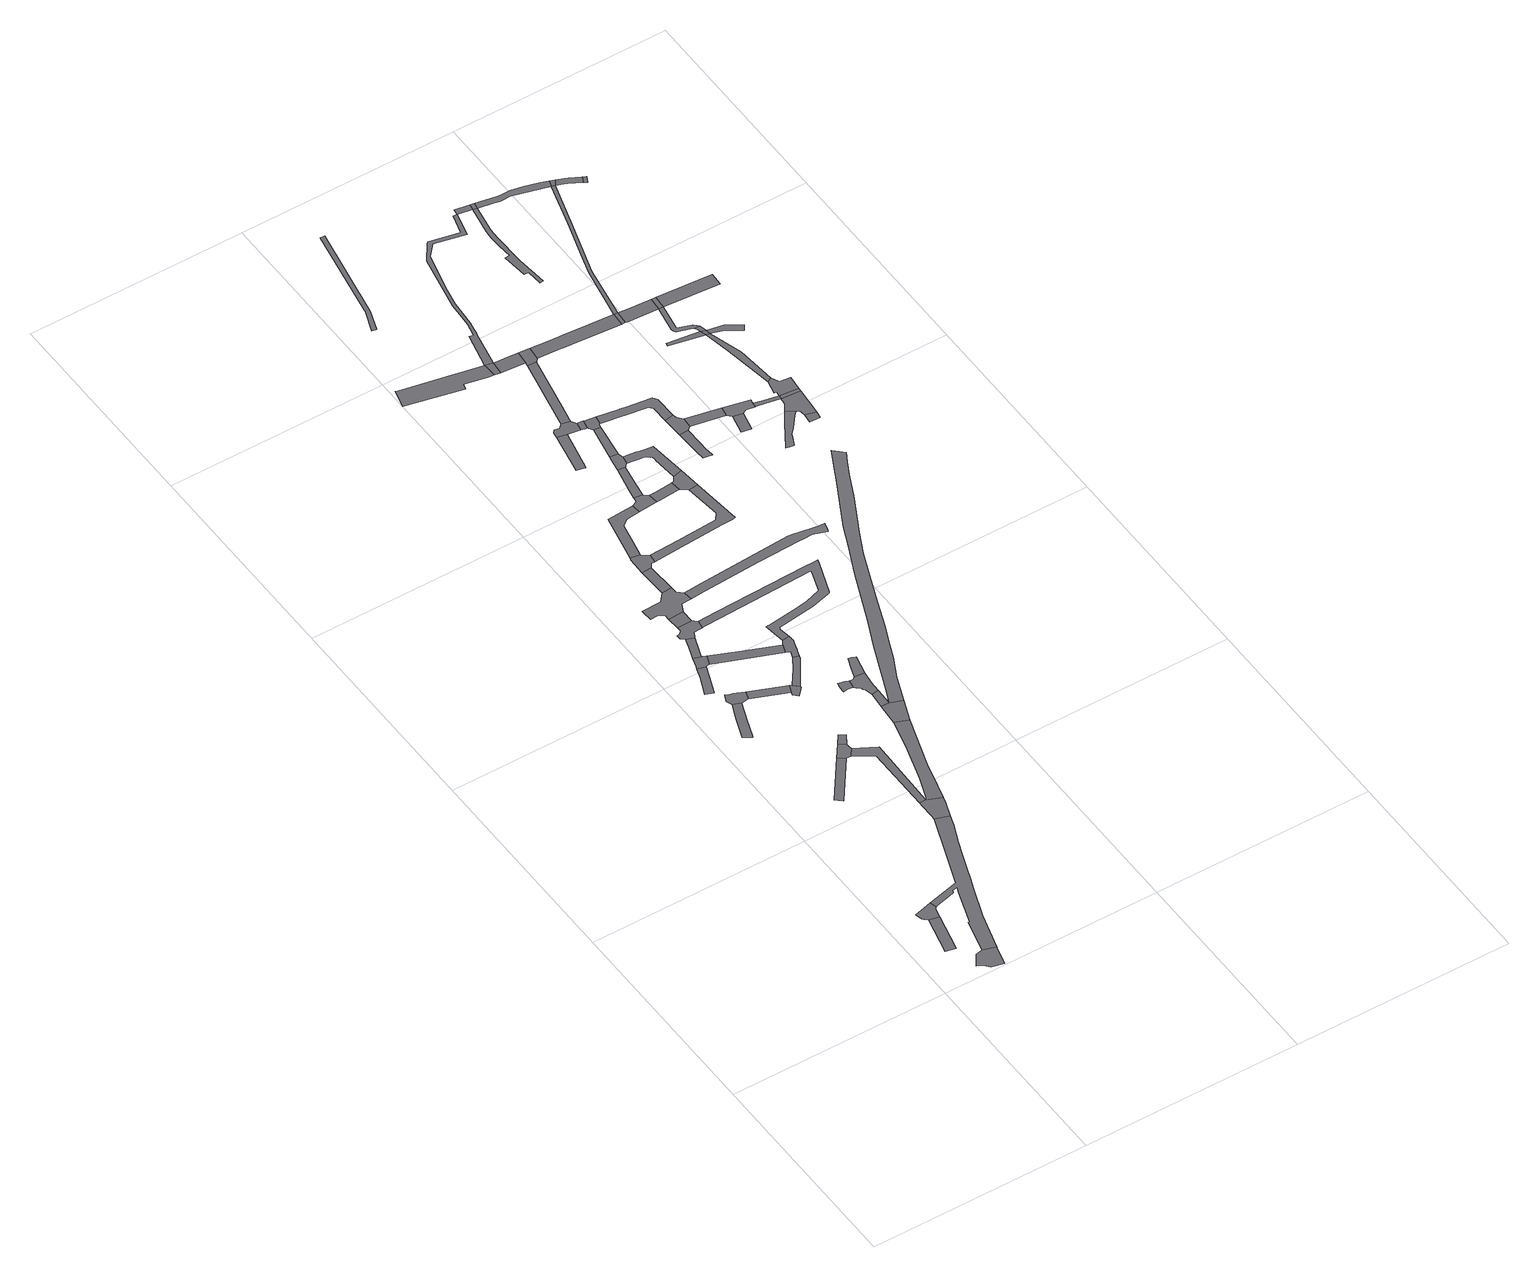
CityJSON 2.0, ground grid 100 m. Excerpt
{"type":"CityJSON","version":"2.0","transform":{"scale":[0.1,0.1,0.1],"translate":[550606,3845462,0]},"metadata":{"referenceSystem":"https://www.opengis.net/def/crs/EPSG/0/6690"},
"CityObjects":{
"road1":{"type":"Road","attributes":{"RoadStructureAttribute.sectionType":"1"},"geometry":[{"type":"MultiSurface","lod":"1","boundaries":[[[0,1,2,3]]]}]},
"road2":{"type":"Road","geometry":[{"type":"MultiSurface","lod":"1","boundaries":[[[4,5,6,7,8,9,10,11,12]]]}]},
"road3":{"type":"Road","geometry":[{"type":"MultiSurface","lod":"1","boundaries":[[[13,14,15,16,0,3,17,18]]]}]},
"road4":{"type":"Road","geometry":[{"type":"MultiSurface","lod":"1","boundaries":[[[19,20,21,22,23,13,18,24,25,26,27,28,29,30,4,12,31,32,33,34,35,36,37,38]]]}]},
"road5":{"type":"Road","attributes":{"RoadStructureAttribute.sectionType":"1"},"geometry":[{"type":"MultiSurface","lod":"1","boundaries":[[[39,40,41,42,43,44]]]}]},
"road6":{"type":"Road","geometry":[{"type":"MultiSurface","lod":"1","boundaries":[[[45,46,47,48,49,50,51,52,53,54,55,56]]]}]},
"road7":{"type":"Road","attributes":{"RoadStructureAttribute.sectionType":"1"},"geometry":[{"type":"MultiSurface","lod":"1","boundaries":[[[57,58,59,60,61,62]]]}]},
"road8":{"type":"Road","geometry":[{"type":"MultiSurface","lod":"1","boundaries":[[[63,64,65,66,67,68,69,45,56,70,71,72]]]}]},
"road9":{"type":"Road","attributes":{"RoadStructureAttribute.sectionType":"1"},"geometry":[{"type":"MultiSurface","lod":"1","boundaries":[[[73,39,44,74,75,76,77,78,79,80]]]}]},
"road10":{"type":"Road","geometry":[{"type":"MultiSurface","lod":"1","boundaries":[[[81,82,83,19,38,84,85,86]]]}]},
"road11":{"type":"Road","attributes":{"RoadStructureAttribute.sectionType":"1"},"geometry":[{"type":"MultiSurface","lod":"1","boundaries":[[[87,88,77,76,89,90,81,86]]]}]},
"road12":{"type":"Road","geometry":[{"type":"MultiSurface","lod":"1","boundaries":[[[91,92,57,62,93,94,95,96,97,98]]]}]},
"road13":{"type":"Road","geometry":[{"type":"MultiSurface","lod":"1","boundaries":[[[99,100,101,73,80]]]}]},
"road14":{"type":"Road","attributes":{"RoadStructureAttribute.sectionType":"1"},"geometry":[{"type":"MultiSurface","lod":"1","boundaries":[[[102,103,104,91,98,105,106,107,108]]]}]},
"road15":{"type":"Road","attributes":{"RoadStructureAttribute.sectionType":"1"},"geometry":[{"type":"MultiSurface","lod":"1","boundaries":[[[72,71,109,110,111]]]}]},
"road16":{"type":"Road","geometry":[{"type":"MultiSurface","lod":"1","boundaries":[[[112,113,114,115,116,117,118,119,120,102,108,121,122,123,124,125,126]]]}]},
"road17":{"type":"Road","geometry":[{"type":"MultiSurface","lod":"1","boundaries":[[[111,110,127,128,129,130,131,132]]]}]},
"road18":{"type":"Road","attributes":{"RoadStructureAttribute.sectionType":"1"},"geometry":[{"type":"MultiSurface","lod":"1","boundaries":[[[133,134,114,113]]]}]},
"road19":{"type":"Road","attributes":{"RoadStructureAttribute.sectionType":"1"},"geometry":[{"type":"MultiSurface","lod":"1","boundaries":[[[135,136,137,138,86,85,139,140,141,142]]]}]},
"road20":{"type":"Road","attributes":{"RoadStructureAttribute.sectionType":"1"},"geometry":[{"type":"MultiSurface","lod":"1","boundaries":[[[143,95,94,144,145,146]]]}]},
"road21":{"type":"Road","geometry":[{"type":"MultiSurface","lod":"1","boundaries":[[[147,148,149,150,151,152,153,154,155,156,157,134,133,158,159,160,161,162]]]}]},
"road22":{"type":"Road","attributes":{"RoadStructureAttribute.sectionType":"1"},"geometry":[{"type":"MultiSurface","lod":"1","boundaries":[[[163,164,132,131,165,166]]]}]},
"road23":{"type":"Road","attributes":{"RoadStructureAttribute.sectionType":"1"},"geometry":[{"type":"MultiSurface","lod":"1","boundaries":[[[167,168,149,148]]]}]},
"road24":{"type":"Road","geometry":[{"type":"MultiSurface","lod":"1","boundaries":[[[169,170,171,172,173,174,175,176,177]]]}]},
"road25":{"type":"Road","geometry":[{"type":"MultiSurface","lod":"1","boundaries":[[[178,179,168,167,180,181,182,183,184]]]}]},
"road26":{"type":"Road","geometry":[{"type":"MultiSurface","lod":"1","boundaries":[[[185,186,187,188,189,190,191,192,193,194,195,196,146,145,197,198,163,166]]]}]},
"road27":{"type":"Road","geometry":[{"type":"MultiSurface","lod":"1","boundaries":[[[199,135,142,200,201]]]}]},
"road28":{"type":"Road","attributes":{"RoadStructureAttribute.sectionType":"1"},"geometry":[{"type":"MultiSurface","lod":"1","boundaries":[[[202,203,199,201]]]}]},
"road29":{"type":"Road","geometry":[{"type":"MultiSurface","lod":"1","boundaries":[[[204,205,206,177,176,207,208,209,210,203,202,211,212]]]}]},
"road30":{"type":"Road","attributes":{"RoadStructureAttribute.sectionType":"1"},"geometry":[{"type":"MultiSurface","lod":"1","boundaries":[[[213,214,215,216,217,218,219,220,204,212]]]}]},
"road31":{"type":"Road","attributes":{"RoadStructureAttribute.sectionType":"1"},"geometry":[{"type":"MultiSurface","lod":"1","boundaries":[[[221,222,223,178,184,224,225,226,227]]]}]},
"road32":{"type":"Road","attributes":{"RoadStructureAttribute.sectionType":"1"},"geometry":[{"type":"MultiSurface","lod":"1","boundaries":[[[228,229,230,231,232,233,234,235,236,237,238,239,126,125,240,241,242,243,244,245,246,247,248,249,250,251,252,253,195,194]]]}]},
"road33":{"type":"Road","attributes":{"RoadStructureAttribute.sectionType":"1"},"geometry":[{"type":"MultiSurface","lod":"1","boundaries":[[[254,255,256,257,258,259,260,261,262,263,264,265,266]]]}]},
"road34":{"type":"Road","geometry":[{"type":"MultiSurface","lod":"1","boundaries":[[[267,268,269,221,227,270,271,272]]]}]},
"road35":{"type":"Road","attributes":{"RoadStructureAttribute.sectionType":"1"},"geometry":[{"type":"MultiSurface","lod":"1","boundaries":[[[273,274,275,276,277,278,279,280,281,282,283,284,285,183,182]]]}]},
"road36":{"type":"Road","geometry":[{"type":"MultiSurface","lod":"1","boundaries":[[[286,287,288,289,290,291]]]}]},
"road37":{"type":"Road","attributes":{"RoadStructureAttribute.sectionType":"1"},"geometry":[{"type":"MultiSurface","lod":"1","boundaries":[[[292,293,294,295,296,297,298,299,300,301,302,303,304,305,306,162,161]]]}]},
"road38":{"type":"Road","attributes":{"RoadStructureAttribute.sectionType":"1"},"geometry":[{"type":"MultiSurface","lod":"1","boundaries":[[[307,308,267,272,309,310]]]}]},
"road39":{"type":"Road","attributes":{"RoadStructureAttribute.sectionType":"1"},"geometry":[{"type":"MultiSurface","lod":"1","boundaries":[[[311,312,271,270,313,314]]]}]},
"road40":{"type":"Road","geometry":[{"type":"MultiSurface","lod":"1","boundaries":[[[315,316,307,310,317,318,319,320,321,322]]]}]},
"road41":{"type":"Road","geometry":[{"type":"MultiSurface","lod":"1","boundaries":[[[323,324,325,326,286,291,327,328,329]]]}]},
"road42":{"type":"Road","attributes":{"RoadStructureAttribute.sectionType":"1"},"geometry":[{"type":"MultiSurface","lod":"1","boundaries":[[[330,315,322,331]]]}]},
"road43":{"type":"Road","attributes":{"RoadStructureAttribute.sectionType":"1"},"geometry":[{"type":"MultiSurface","lod":"1","boundaries":[[[328,327,332,333,334]]]}]},
"road44":{"type":"Road","attributes":{"RoadStructureAttribute.sectionType":"1"},"geometry":[{"type":"MultiSurface","lod":"1","boundaries":[[[335,336,337,338,339,340,341]]]}]},
"road45":{"type":"Road","attributes":{"RoadStructureAttribute.sectionType":"1"},"geometry":[{"type":"MultiSurface","lod":"1","boundaries":[[[342,343,344,345,346,347,348,320,319,349,350,351,352,353,354,355,356,357,358,359,360]]]}]},
"road46":{"type":"Road","geometry":[{"type":"MultiSurface","lod":"1","boundaries":[[[266,265,361,362,363]]]}]},
"road47":{"type":"Road","geometry":[{"type":"MultiSurface","lod":"1","boundaries":[[[360,359,364,311,314,280,279]]]}]},
"road48":{"type":"Road","geometry":[{"type":"MultiSurface","lod":"1","boundaries":[[[365,366,367,368,334,333,369,330,331,370,371,372,373]]]}]},
"road49":{"type":"Road","attributes":{"RoadStructureAttribute.sectionType":"1"},"geometry":[{"type":"MultiSurface","lod":"1","boundaries":[[[374,375,376,323,329,377,378,379]]]}]},
"road50":{"type":"Road","attributes":{"RoadStructureAttribute.sectionType":"1"},"geometry":[{"type":"MultiSurface","lod":"1","boundaries":[[[380,381,382,383,384,385,386,387,388,201,200,389,390,391,392,393,394,395,396,397,398,399,400]]]}]},
"road51":{"type":"Road","attributes":{"RoadStructureAttribute.sectionType":"1"},"geometry":[{"type":"MultiSurface","lod":"1","boundaries":[[[401,402,403,363,362,404,405]]]}]},
"road52":{"type":"Road","geometry":[{"type":"MultiSurface","lod":"1","boundaries":[[[405,404,406,407,374,379,408,409,410]]]}]},
"road53":{"type":"Road","attributes":{"RoadStructureAttribute.sectionType":"1"},"geometry":[{"type":"MultiSurface","lod":"1","boundaries":[[[411,412,413,414,415,416,373,372,417,418,419,420,421,422,423]]]}]},
"road54":{"type":"Road","geometry":[{"type":"MultiSurface","lod":"1","boundaries":[[[424,425,426,427,428,429,430,431,432,433,434]]]}]},
"road55":{"type":"Road","geometry":[{"type":"MultiSurface","lod":"1","boundaries":[[[435,423,422,434,433,436,437]]]}]},
"road56":{"type":"Road","attributes":{"RoadStructureAttribute.sectionType":"1"},"geometry":[{"type":"MultiSurface","lod":"1","boundaries":[[[438,439,440,441,442,443,444,445,446,447,448,449,266,363,450,451,452,453,454,455,456,457,458,459]]]}]},
"road57":{"type":"Road","attributes":{"RoadStructureAttribute.sectionType":"1"},"geometry":[{"type":"MultiSurface","lod":"1","boundaries":[[[437,436,460,461]]]}]},
"road58":{"type":"Road","attributes":{"RoadStructureAttribute.sectionType":"1"},"geometry":[{"type":"MultiSurface","lod":"1","boundaries":[[[462,463,464,410,409,465,466,467,468,469]]]}]},
"road59":{"type":"Road","geometry":[{"type":"MultiSurface","lod":"1","boundaries":[[[470,471,472,473,474]]]}]},
"road60":{"type":"Road","geometry":[{"type":"MultiSurface","lod":"1","boundaries":[[[475,461,460,470,474,476,477,478]]]}]},
"road61":{"type":"Road","attributes":{"RoadStructureAttribute.sectionType":"1"},"geometry":[{"type":"MultiSurface","lod":"1","boundaries":[[[479,480,481,482,483,484,485,486,487,488,489,490]]]}]},
"road62":{"type":"Road","geometry":[{"type":"MultiSurface","lod":"1","boundaries":[[[469,468,491,492]]]}]},
"road63":{"type":"Road","attributes":{"RoadStructureAttribute.sectionType":"1"},"geometry":[{"type":"MultiSurface","lod":"1","boundaries":[[[493,494,495,496,497,498,499,500,501,502,503,504,505,506,507,508,509]]]}]},
"road64":{"type":"Road","attributes":{"RoadStructureAttribute.sectionType":"1"},"geometry":[{"type":"MultiSurface","lod":"1","boundaries":[[[510,511,512,478,477,513,514,515,516,517]]]}]},
"road65":{"type":"Road","attributes":{"RoadStructureAttribute.sectionType":"1"},"geometry":[{"type":"MultiSurface","lod":"1","boundaries":[[[518,459,493,519]]]}]},
"road66":{"type":"Road","attributes":{"RoadStructureAttribute.sectionType":"1"},"geometry":[{"type":"MultiSurface","lod":"1","boundaries":[[[520,521,522,523,524]]]}]},
"road67":{"type":"Road","geometry":[{"type":"MultiSurface","lod":"1","boundaries":[[[516,525,479,490,526,527,520,524,528]]]}]},
"road68":{"type":"Road","attributes":{"RoadStructureAttribute.sectionType":"1"},"geometry":[{"type":"MultiSurface","lod":"1","boundaries":[[[529,530,492,491,531,532,533,534]]]}]},
"road69":{"type":"Road","geometry":[{"type":"MultiSurface","lod":"1","boundaries":[[[535,536,537,538]]]}]},
"road70":{"type":"Road","geometry":[{"type":"MultiSurface","lod":"1","boundaries":[[[519,493,509,539]]]}]},
"road71":{"type":"Road","geometry":[{"type":"MultiSurface","lod":"1","boundaries":[[[517,516,528,540]]]}]},
"road72":{"type":"Road","geometry":[{"type":"MultiSurface","lod":"1","boundaries":[[[541,542,543,544,545,546,517,540,547,548]]]}]},
"road73":{"type":"Road","attributes":{"RoadStructureAttribute.sectionType":"1"},"geometry":[{"type":"MultiSurface","lod":"1","boundaries":[[[537,549,550,544,543,551,552]]]}]},
"road74":{"type":"Road","attributes":{"RoadStructureAttribute.sectionType":"1"},"geometry":[{"type":"MultiSurface","lod":"1","boundaries":[[[532,553,554,555,556,557,558,559,560,561,562,563,564]]]}]},
"road75":{"type":"Road","geometry":[{"type":"MultiSurface","lod":"1","boundaries":[[[538,537,552,565]]]}]},
"road76":{"type":"Road","attributes":{"RoadStructureAttribute.sectionType":"1"},"geometry":[{"type":"MultiSurface","lod":"1","boundaries":[[[558,557,566,538,565]]]}]},
"road77":{"type":"Road","geometry":[{"type":"MultiSurface","lod":"1","boundaries":[[[534,533,532,564,567]]]}]},
"road78":{"type":"Road","attributes":{"RoadStructureAttribute.sectionType":"1"},"geometry":[{"type":"MultiSurface","lod":"1","boundaries":[[[568,569,570,571,572,469,492,573,574,575,576]]]}]},
"road79":{"type":"Road","attributes":{"RoadStructureAttribute.sectionType":"1"},"geometry":[{"type":"MultiSurface","lod":"1","boundaries":[[[577,578,565,552,579,580,581]]]}]},
"road80":{"type":"Road","attributes":{"RoadStructureAttribute.sectionType":"1"},"geometry":[{"type":"MultiSurface","lod":"1","boundaries":[[[582,583,584,585,586,539,509,587,588,589,590,591,568,592]]]}]},
"road81":{"type":"Road","attributes":{"RoadStructureAttribute.sectionType":"1"},"geometry":[{"type":"MultiSurface","lod":"1","boundaries":[[[567,564,593,594]]]}]},
"road82":{"type":"Road","geometry":[{"type":"MultiSurface","lod":"1","boundaries":[[[592,568,576,595]]]}]},
"road83":{"type":"Road","attributes":{"RoadStructureAttribute.sectionType":"1"},"geometry":[{"type":"MultiSurface","lod":"1","boundaries":[[[596,597,595,576,598,599,600,601]]]}]},
"road84":{"type":"Road","geometry":[{"type":"MultiSurface","lod":"1","boundaries":[[[601,600,602,603]]]}]}
},
"vertices":[
[171,371,0],[128,191,0],[173,180,0],[215,361,0],
[254,118,0],[220,109,0],[185,57,0],[209,44,0],[219,36,0],[233,20,0],[287,7,0],[306,83,0],[311,101,0],
[226,445,0],[142,422,0],[150,391,0],[158,383,0],[226,405,0],[234,414,0],
[495,820,0],[427,632,0],[371,481,0],[330,471,0],[242,449,0],[243,417,0],[333,441,0],[337,453,0],[362,457,0],[351,429,0],[299,272,0],[292,273,0],[359,271,0],[410,411,0],[432,471,0],[452,526,0],[476,589,0],[503,662,0],[539,750,0],[556,798,0],
[359,1310,0],[223,1124,0],[238,1112,0],[253,1099,0],[254,1100,0],[389,1288,0],
[179,1781,0],[157,1731,0],[144,1696,0],[111,1608,0],[128,1597,0],[146,1586,0],[148,1590,0],[181,1682,0],[185,1691,0],[200,1731,0],[214,1766,0],[215,1766,0],
[171,2021,0],[155,1974,0],[119,1887,0],[154,1873,0],[188,1960,0],[207,2010,0],
[215,1828,0],[202,1833,0],[201,1833,0],[182,1841,0],[168,1808,0],[177,1786,0],[179,1782,0],[247,1772,0],[248,1773,0],[262,1809,0],
[403,1370,0],[391,1288,0],[393,1288,0],[409,1286,0],[434,1321,0],[433,1342,0],[433,1347,0],[433,1348,0],
[495,924,0],[495,905,0],[496,842,0],[580,867,0],[588,898,0],[523,925,0],
[530,1216,0],[532,1267,0],[487,1237,0],[494,1232,0],
[189,2077,0],[175,2032,0],[208,2010,0],[224,2014,0],[242,2058,0],[228,2064,0],[227,2064,0],[221,2066,0],
[460,1394,0],[446,1403,0],[433,1411,0],
[223,2180,0],[213,2149,0],[212,2146,0],[247,2137,0],[247,2139,0],[252,2152,0],[258,2166,0],
[408,1708,0],[408,1707,0],[422,1743,0],
[306,2246,0],[300,2251,0],[231,2249,0],[232,2229,0],[227,2223,0],[223,2220,0],[220,2216,0],[206,2215,0],[207,2194,0],[262,2173,0],[268,2187,0],[271,2194,0],[307,2196,0],[312,2197,0],[318,2234,0],
[405,1693,0],[424,1675,0],[455,1708,0],[457,1712,0],[456,1716,0],[434,1738,0],
[298,2310,0],[229,2308,0],
[653,1348,0],[622,1213,0],[569,1037,0],[530,932,0],[605,963,0],[636,1083,0],[709,1311,0],[714,1325,0],
[363,2008,0],[356,1962,0],[509,1903,0],[524,1943,0],
[333,2417,0],[332,2444,0],[287,2442,0],[255,2404,0],[251,2404,0],[249,2404,0],[165,2401,0],[166,2388,0],[168,2346,0],[206,2348,0],[229,2334,0],[310,2334,0],[317,2347,0],[318,2350,0],[363,2352,0],[360,2395,0],
[520,1864,0],[487,1810,0],[542,1845,0],[546,1856,0],
[326,2580,0],[281,2577,0],
[618,1639,0],[588,1647,0],[585,1627,0],[582,1607,0],[581,1595,0],[606,1600,0],[618,1597,0],[626,1595,0],[634,1634,0],
[288,2673,0],[285,2662,0],[341,2600,0],[356,2601,0],[357,2601,0],[361,2640,0],[330,2665,0],
[555,1884,0],[557,1890,0],[561,1904,0],[565,1915,0],[569,1927,0],[574,1943,0],[573,1950,0],[573,1955,0],[572,1956,0],[571,1967,0],[538,1963,0],[532,1953,0],[524,1897,0],[531,1894,0],
[661,1449,0],[753,1425,0],[697,1446,0],
[699,1526,0],[667,1521,0],
[663,1641,0],[655,1633,0],[645,1631,0],[635,1587,0],[649,1576,0],[655,1565,0],[661,1556,0],[701,1579,0],[708,1636,0],
[729,1729,0],[716,1733,0],[713,1734,0],[707,1736,0],[699,1738,0],[697,1736,0],[679,1687,0],[666,1651,0],
[453,2903,0],[333,2895,0],[300,2732,0],[345,2737,0],[364,2832,0],[393,2855,0],[457,2861,0],
[563,2019,0],[567,2028,0],[637,2038,0],[744,2053,0],[829,2077,0],[836,2079,0],[837,2083,0],[890,2234,0],[897,2254,0],[880,2253,0],[838,2252,0],[407,2237,0],[329,2198,0],[399,2201,0],[500,2206,0],[840,2218,0],[840,2215,0],[841,2213,0],[841,2211,0],[808,2113,0],[736,2089,0],[666,2078,0],[543,2063,0],[536,2062,0],[524,2061,0],[528,2031,0],
[281,3889,0],[274,3890,0],[34,3939,0],[21,3942,0],[2,3858,0],[53,3847,0],[255,3801,0],[261,3800,0],[265,3818,0],[267,3826,0],[367,3804,0],[397,3801,0],[394,3866,0],
[482,2938,0],[480,2926,0],[478,2914,0],[544,2868,0],[540,2914,0],[520,2931,0],
[490,2609,0],[687,2622,0],[722,2624,0],[741,2625,0],[755,2627,0],[750,2673,0],[730,2858,0],[688,2853,0],[705,2689,0],[705,2686,0],[684,2658,0],[499,2648,0],[363,2640,0],
[412,3380,0],[376,3189,0],[396,3184,0],[416,3179,0],[416,3180,0],[455,3372,0],
[434,2357,0],[698,2373,0],[833,2380,0],[894,2380,0],[919,2381,0],[956,2381,0],[1018,2362,0],[1023,2378,0],[1024,2382,0],[1030,2404,0],[997,2409,0],[919,2421,0],[897,2424,0],[872,2428,0],[443,2400,0],
[513,3100,0],[490,2982,0],[529,2991,0],[546,3094,0],
[651,2924,0],[573,2917,0],[558,2869,0],[656,2878,0],
[527,3178,0],[524,3164,0],[549,3097,0],[554,3102,0],[563,3109,0],[570,3149,0],[564,3169,0],[563,3172,0],
[467,3432,0],[450,3416,0],[427,3420,0],[417,3409,0],[514,3362,0],[520,3402,0],[506,3423,0],
[556,3334,0],[586,3330,0],
[532,3359,0],[541,3358,0],[548,3398,0],
[242,4806,0],[168,4383,0],[167,4375,0],[129,4271,0],[148,4265,0],[183,4361,0],[261,4805,0],
[708,3065,0],[703,3108,0],[701,3131,0],[697,3131,0],[647,3138,0],[628,3141,0],[593,3146,0],[594,3106,0],[620,3103,0],[634,3101,0],[641,3100,0],[649,3095,0],[661,3086,0],[666,3083,0],[668,3065,0],[668,3061,0],[675,2977,0],[677,2948,0],[719,2959,0],
[410,3799,0],[424,3798,0],[429,3859,0],
[663,2925,0],
[579,3392,0],[577,3393,0],[566,3395,0],[561,3395,0],[552,3340,0],[589,3345,0],[594,3349,0],[596,3350,0],[602,3389,0],
[534,3771,0],[472,3458,0],[470,3446,0],[508,3436,0],[522,3508,0],[574,3769,0],
[1272,2724,0],[1220,2621,0],[1201,2581,0],[1083,2352,0],[1042,2254,0],[976,2109,0],[876,1868,0],[819,1737,0],[722,1499,0],[799,1545,0],[848,1645,0],[887,1738,0],[914,1801,0],[967,1936,0],[1019,2067,0],[1067,2185,0],[1116,2290,0],[1210,2468,0],[1258,2574,0],[1290,2637,0],[1317,2682,0],
[481,3854,0],[438,3857,0],[431,3858,0],[537,3788,0],[542,3849,0],
[535,3779,0],[534,3774,0],[575,3770,0],[588,3784,0],[593,3845,0],
[859,3334,0],[845,3352,0],[802,3360,0],[728,3370,0],[706,3374,0],[702,3374,0],[606,3349,0],[700,3334,0],[703,3334,0],[803,3319,0],[819,3303,0],[820,3222,0],[861,3230,0],
[826,3047,0],[827,3003,0],[831,2969,0],[851,2966,0],[871,2962,0],[870,2968,0],[866,3005,0],[866,3047,0],[866,3049,0],[865,3127,0],[823,3126,0],
[864,3212,0],[883,3142,0],[885,3189,0],
[744,4618,0],[719,4526,0],[582,4554,0],[572,4544,0],[520,4469,0],[470,4208,0],[466,4153,0],[464,4091,0],[450,4032,0],[449,4028,0],[447,4029,0],[432,4032,0],[463,4025,0],[464,4029,0],[469,4056,0],[476,4093,0],[485,4211,0],[499,4291,0],[545,4481,0],[592,4534,0],[734,4503,0],[761,4615,0],
[1034,3112,0],[1043,3156,0],
[862,3825,0],[745,3834,0],[686,3838,0],[697,3776,0],[705,3775,0],[743,3771,0],[968,3756,0],[972,3817,0],
[1052,3093,0],[1034,3005,0],[1056,3000,0],[1078,2996,0],[1096,3083,0],
[1162,3131,0],[1115,3096,0],[1156,3089,0],[1159,3110,0],
[1238,3003,0],[1216,2970,0],[1202,2948,0],[1134,2838,0],[1131,2833,0],[1148,2830,0],[1166,2828,0],[1190,2877,0],[1193,2883,0],[1216,2910,0],[1258,2960,0],[1274,2979,0],
[985,3755,0],[989,3816,0],
[827,4603,0],[805,4474,0],[803,4434,0],[803,4379,0],[806,4341,0],[809,4314,0],[787,4312,0],[792,4267,0],[800,4194,0],[819,4194,0],[826,4122,0],[834,4123,0],[843,4124,0],[827,4269,0],[823,4422,0],[825,4472,0],[846,4599,0],
[1265,3087,0],[1202,3099,0],[1163,3108,0],[1159,3088,0],[1198,3081,0],[1261,3070,0],[1265,3069,0],[1268,3086,0],
[766,4643,0],[832,4630,0],
[1293,2943,0],[1291,2923,0],[1289,2902,0],[1337,2898,0],[1341,2930,0],
[1261,3037,0],[1278,2977,0],[1289,2972,0],[1353,3061,0],
[1036,3812,0],[1000,3815,0],[995,3754,0],[1136,3745,0],[1137,3764,0],[1140,3805,0],
[1056,3572,0],[1054,3557,0],[1212,3523,0],[1204,3551,0],
[851,4627,0],
[1355,3078,0],
[1310,3152,0],[1300,3176,0],[1295,3187,0],[1275,3174,0],[1261,3111,0],[1271,3109,0],[1361,3146,0],[1313,3150,0],
[1235,3413,0],[1243,3366,0],[1276,3369,0],[1229,3521,0],
[1116,3625,0],[1116,3612,0],[1123,3602,0],[1178,3585,0],[1193,3578,0],[1218,3578,0],[1211,3588,0],[1198,3598,0],[1148,3615,0],[1136,3620,0],[1138,3635,0],[1156,3744,0],
[1226,3543,0],
[1201,3566,0],
[1160,3804,0],
[1155,4538,0],[1097,4335,0],[1042,4146,0],[1017,4065,0],[982,3872,0],[1031,4062,0],[1112,4336,0],[1125,4380,0],[1170,4533,0],
[1301,3529,0],[1281,3534,0],[1287,3504,0],[1350,3460,0],[1368,3486,0],
[1132,4579,0],[1064,4597,0],[1007,4608,0],[970,4609,0],[948,4609,0],[918,4585,0],[943,4580,0],[962,4581,0],[984,4582,0],[994,4581,0],[1165,4567,0],
[1413,3726,0],[1417,3786,0],
[1187,4559,0],
[1237,4538,0],[1224,4545,0],[1204,4521,0],[1218,4514,0],[1271,4485,0],[1286,4514,0],
[1286,4477,0],[1302,4506,0]
]}
